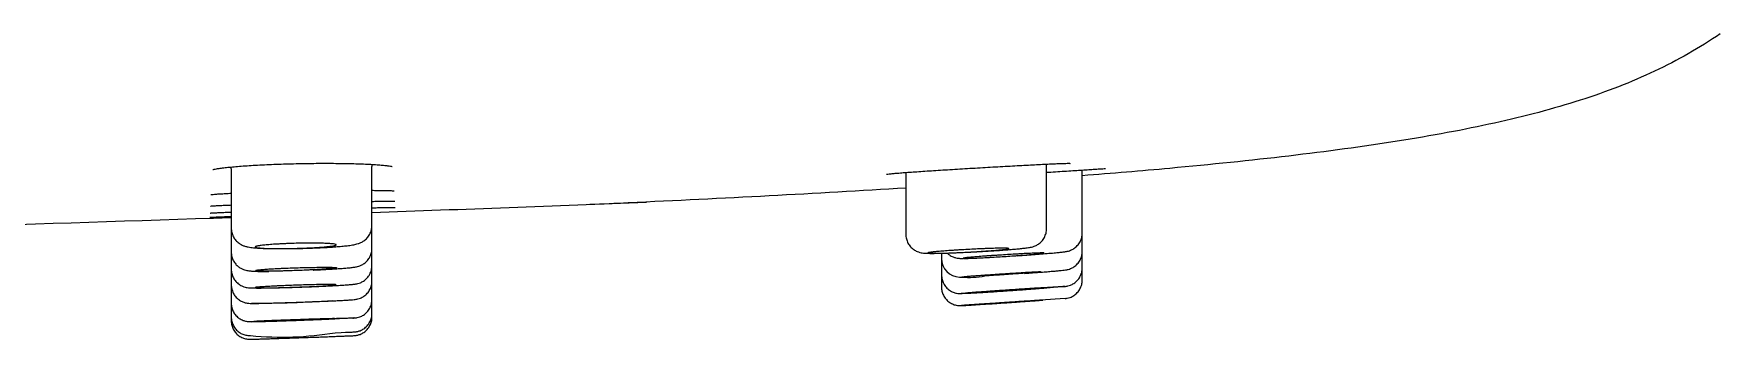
# Model space of a CAD drawing. Header units: millimetres. Extents: x 976 to 9349, y -1578 to 2211.
# Drawn here: x 4602.03 to 4606.582, y 661.706 to 662.531 of the extents above; entities that cross this region are included whole.
import ezdxf

# ---------------------------------------------------------------- set-up
doc = ezdxf.new("R2010")
doc.units = ezdxf.units.MM
doc.layers.add('Wbudowane', color=175, linetype='Continuous')

# ---------------------------------------------------------------- blocks, each defined once
blk = doc.blocks.new('Z$W@#21058')
for p, q in [((23.3609, 160.8754), (23.3609, 160.7156)), ((23.7407, 160.7227), (23.7407, 160.8814)), ((25.1815, 160.8655), (25.1815, 160.6984)), ((25.5612, 160.7137), (25.5612, 160.8881)), ((25.6575, 160.7018), (25.6575, 160.8721)), ((23.3609, 160.7156), (23.3609, 160.6508)), ((23.7407, 160.6606), (23.7407, 160.7227)), ((25.6575, 160.6524), (25.6575, 160.7018)), ((23.3609, 160.6508), (23.3609, 160.6045)), ((23.7407, 160.6144), (23.7407, 160.6606)), ((25.2778, 160.6475), (25.2778, 160.6334)), ((25.2778, 160.6334), (25.2778, 160.5887)), ((25.6575, 160.6079), (25.6575, 160.6524)), ((23.3609, 160.6045), (23.3609, 160.5625)), ((23.7407, 160.5726), (23.7407, 160.6144)), ((25.2778, 160.5887), (25.2778, 160.556)), ((25.6575, 160.5751), (25.6575, 160.6079)), ((23.3609, 160.5625), (23.3609, 160.5128)), ((23.7407, 160.5228), (23.7407, 160.5726)), ((23.3609, 160.5128), (23.3609, 160.4751)), ((23.7407, 160.485), (23.7407, 160.5228)), ((25.6112, 160.5252), (25.5447, 160.5206)), ((23.3609, 160.4751), (23.3609, 160.4652)), ((23.7407, 160.475), (23.7407, 160.485))]:
    blk.add_line(p, q)
for centre, radius, start, end in [((23.2614, 160.8754), 0.0996, 359.994, 2.821), ((23.8402, 160.8814), 0.0996, 176.5901, 180.0062), ((23.8035, 160.8977), 0.018, 240.8245, 243.7612), ((16.9594, 349.0588), 188.4234, 272.062452, 272.287843), ((16.9594, 349.0588), 188.4234, 271.479321, 271.946905), ((25.3279, 160.6334), 0.0502, 180.0436, 268.3074), ((25.3492, 160.866), 0.2837, 265.4084, 266.5819), ((25.3492, 160.866), 0.2837, 266.6376, 279.2736), ((23.4172, 163.5253), 3.0129, 269.9718, 274.134), ((23.4223, 161.5968), 1.0847, 269.7737, 271.5701), ((23.4976, 161.2917), 0.8707, 264.4146, 279.5208)]:
    blk.add_arc(centre, radius, start, end)
for points, knots in [([(27.3794, 161.2401), (27.3233, 161.2018), (27.2647, 161.1684), (27.1393, 161.1092), (27.0726, 161.0834), (26.9291, 161.0374), (26.8522, 161.0171), (26.6879, 160.9807), (26.6003, 160.9645), (26.415, 160.9351), (26.3172, 160.922), (26.1121, 160.8978), (26.0049, 160.8868), (25.8168, 160.8695), (25.738, 160.8629), (25.6575, 160.8566)], [0, 0, 0, 0, 0.149401, 0.149401, 0.298812, 0.298812, 0.448224, 0.448224, 0.597635, 0.597635, 0.747047, 0.747047, 0.896459, 0.896459, 1, 1, 1, 1]), ([(23.311, 160.8731), (23.311, 160.8731), (23.3114, 160.8733), (23.3144, 160.8741), (23.321, 160.8754), (23.3309, 160.877), (23.3438, 160.8786), (23.3595, 160.8802), (23.3776, 160.8818), (23.398, 160.8834), (23.4202, 160.8848), (23.444, 160.8861), (23.4692, 160.8873), (23.4954, 160.8883), (23.5223, 160.8891), (23.5496, 160.8897), (23.5769, 160.8901), (23.6039, 160.8903), (23.6304, 160.8903), (23.6558, 160.89), (23.6801, 160.8896), (23.7028, 160.889), (23.7236, 160.8882), (23.7424, 160.8873), (23.7588, 160.8862), (23.7725, 160.885), (23.7833, 160.8838), (23.7909, 160.8827), (23.7937, 160.882), (23.7947, 160.8818)], [0, 0, 0, 0, 0.013058, 0.043011, 0.077652, 0.11476, 0.15297, 0.191675, 0.230666, 0.269801, 0.309037, 0.34823, 0.387567, 0.426823, 0.466114, 0.505398, 0.544651, 0.583901, 0.623171, 0.662414, 0.701543, 0.740763, 0.779859, 0.818841, 0.857631, 0.895969, 0.933541, 0.969321, 1, 1, 1, 1]), ([(25.1291, 160.8607), (25.1291, 160.8607), (25.1297, 160.8608), (25.1328, 160.8613), (25.1396, 160.862), (25.1496, 160.863), (25.1626, 160.864), (25.1781, 160.8653), (25.1962, 160.8666), (25.2163, 160.868), (25.2385, 160.8695), (25.2623, 160.871), (25.2874, 160.8726), (25.3137, 160.8742), (25.3407, 160.8759), (25.3682, 160.8775), (25.3957, 160.8791), (25.4231, 160.8807), (25.4499, 160.8822), (25.4758, 160.8837), (25.5005, 160.885), (25.5238, 160.8862), (25.5453, 160.8873), (25.5647, 160.8883), (25.5819, 160.889), (25.5966, 160.8896), (25.6085, 160.89), (25.6174, 160.8902), (25.6211, 160.8902), (25.6227, 160.8902)], [0, 0, 0, 0, 0.013578, 0.045331, 0.081588, 0.119283, 0.157516, 0.195931, 0.234426, 0.273069, 0.31171, 0.350344, 0.389083, 0.427787, 0.466524, 0.505217, 0.543968, 0.582674, 0.621411, 0.660125, 0.698741, 0.73742, 0.776036, 0.814581, 0.853002, 0.891393, 0.929393, 0.966835, 1, 1, 1, 1]), ([(25.5612, 160.8658), (25.5629, 160.866), (25.5732, 160.8666), (25.5916, 160.8678), (25.6155, 160.8694), (25.6376, 160.8708), (25.6577, 160.8722), (25.6756, 160.8733), (25.691, 160.8743), (25.7036, 160.8751), (25.7137, 160.8757), (25.7179, 160.8759), (25.7199, 160.876)], [0, 0, 0, 0, 0.0206468, 0.1302486, 0.239932, 0.349582, 0.4590551, 0.5682601, 0.6776278, 0.7863612, 0.8946623, 1, 1, 1, 1]), ([(25.6227, 160.8902), (25.6228, 160.8902), (25.6229, 160.8902), (25.6232, 160.8902), (25.6235, 160.8902), (25.6237, 160.8902), (25.624, 160.8902), (25.6242, 160.8902), (25.6244, 160.8901), (25.6246, 160.8901), (25.6247, 160.8901), (25.6249, 160.8901), (25.625, 160.8901), (25.6251, 160.8901), (25.6251, 160.8901), (25.6252, 160.8901), (25.6252, 160.8901), (25.6252, 160.8901), (25.6252, 160.8901)], [0, 0, 0, 0, 0.045498, 0.120857, 0.195252, 0.26848, 0.340449, 0.411063, 0.480222, 0.547824, 0.613767, 0.677951, 0.740281, 0.800669, 0.859039, 0.915328, 0.96949, 1, 1, 1, 1]), ([(23.3062, 160.8057), (23.3062, 160.8057), (23.3072, 160.8059), (23.3115, 160.8064), (23.3194, 160.8071), (23.3307, 160.8078), (23.3446, 160.8086), (23.3554, 160.8092), (23.3609, 160.8094)], [0, 0, 0, 0, 0.099906, 0.264334, 0.446027, 0.633968, 0.824175, 1, 1, 1, 1]), ([(23.7407, 160.8173), (23.7456, 160.8173), (23.7562, 160.8172), (23.7706, 160.8171), (23.7831, 160.8168), (23.7927, 160.8165), (23.7967, 160.8163), (23.7984, 160.8162)], [0, 0, 0, 0, 0.168422, 0.382179, 0.593792, 0.802307, 1, 1, 1, 1]), ([(23.7984, 160.8162), (23.7985, 160.8162), (23.7987, 160.8162), (23.7989, 160.8162), (23.7992, 160.8161), (23.7995, 160.8161), (23.7997, 160.8161), (23.7999, 160.8161), (23.8001, 160.8161), (23.8003, 160.816), (23.8004, 160.816), (23.8005, 160.816), (23.8006, 160.816), (23.8007, 160.816), (23.8008, 160.816), (23.8008, 160.816), (23.8008, 160.816), (23.8008, 160.816), (23.8008, 160.816)], [0, 0, 0, 0, 0.046758, 0.123249, 0.198719, 0.272959, 0.34588, 0.417391, 0.487398, 0.555808, 0.622525, 0.687463, 0.750536, 0.811669, 0.870799, 0.927875, 0.982859, 1, 1, 1, 1]), ([(25.1815, 160.8234), (25.0602, 160.8159), (24.9371, 160.8089), (24.6867, 160.7956), (24.5596, 160.7893), (24.3978, 160.7817), (24.3631, 160.7801), (24.3285, 160.7786)], [0, 0, 0, 0, 0.4360712, 0.4360712, 0.8792363, 0.8792363, 1, 1, 1, 1]), ([(23.3038, 160.7559), (23.3038, 160.7559), (23.304, 160.7559), (23.3062, 160.7561), (23.3121, 160.7564), (23.3213, 160.7569), (23.3334, 160.7574), (23.3469, 160.758), (23.3567, 160.7584), (23.3609, 160.7585)], [0, 0, 0, 0, 0.026654, 0.170012, 0.340084, 0.51618, 0.694071, 0.87269, 1, 1, 1, 1]), ([(23.3046, 160.7748), (23.3046, 160.7748), (23.305, 160.7749), (23.3074, 160.7751), (23.3136, 160.7756), (23.323, 160.7761), (23.3354, 160.7767), (23.3484, 160.7772), (23.3574, 160.7776), (23.3609, 160.7777)], [0, 0, 0, 0, 0.0380315, 0.1833688, 0.3542031, 0.5320544, 0.7122389, 0.8932961, 1, 1, 1, 1]), ([(23.7407, 160.7875), (23.7459, 160.7876), (23.7567, 160.7877), (23.7712, 160.7879), (23.7836, 160.788), (23.7934, 160.788), (23.7976, 160.7879), (23.7995, 160.7879)], [0, 0, 0, 0, 0.177383, 0.386439, 0.594058, 0.800162, 1, 1, 1, 1]), ([(23.7407, 160.7702), (23.746, 160.7703), (23.7569, 160.7706), (23.7715, 160.7709), (23.7841, 160.7712), (23.7939, 160.7713), (23.7981, 160.7713), (23.8, 160.7713)], [0, 0, 0, 0, 0.178492, 0.388711, 0.597736, 0.80593, 1, 1, 1, 1]), ([(23.7995, 160.7879), (23.7995, 160.7879), (23.7997, 160.7879), (23.8, 160.7879), (23.8004, 160.7879), (23.8007, 160.7878), (23.801, 160.7878), (23.8012, 160.7878), (23.8015, 160.7878), (23.8017, 160.7878), (23.8019, 160.7878), (23.8021, 160.7878), (23.8022, 160.7878), (23.8024, 160.7878), (23.8025, 160.7878), (23.8025, 160.7878), (23.8026, 160.7878), (23.8027, 160.7878), (23.8027, 160.7878), (23.8027, 160.7878), (23.8027, 160.7878)], [0, 0, 0, 0, 0.038496, 0.10551, 0.171901, 0.237526, 0.302307, 0.366159, 0.428988, 0.49069, 0.551151, 0.610253, 0.667872, 0.72388, 0.778152, 0.830571, 0.881027, 0.929431, 0.975709, 1, 1, 1, 1]), ([(23.8, 160.7713), (23.8, 160.7713), (23.8002, 160.7713), (23.8006, 160.7713), (23.8009, 160.7713), (23.8013, 160.7713), (23.8016, 160.7713), (23.8019, 160.7713), (23.8022, 160.7713), (23.8024, 160.7713), (23.8026, 160.7713), (23.8029, 160.7713), (23.803, 160.7713), (23.8032, 160.7713), (23.8033, 160.7713), (23.8035, 160.7713), (23.8036, 160.7713), (23.8036, 160.7713), (23.8037, 160.7713), (23.8037, 160.7713), (23.8037, 160.7713), (23.8037, 160.7713), (23.8037, 160.7713)], [0, 0, 0, 0, 0.03442, 0.096249, 0.157662, 0.218564, 0.278897, 0.338596, 0.397581, 0.455762, 0.513036, 0.569286, 0.62438, 0.678174, 0.730514, 0.781237, 0.830183, 0.877194, 0.922128, 0.960455, 0.996803, 1, 1, 1, 1]), ([(23.3029, 160.7444), (23.3029, 160.7444), (23.3032, 160.7444), (23.3051, 160.7446), (23.3108, 160.7449), (23.3197, 160.7453), (23.3317, 160.7458), (23.3455, 160.7463), (23.3559, 160.7467), (23.3609, 160.7469)], [0, 0, 0, 0, 0.020409, 0.162954, 0.331921, 0.504934, 0.67934, 0.854266, 1, 1, 1, 1]), ([(23.3609, 160.7156), (23.3609, 160.7111), (23.3619, 160.7036), (23.3664, 160.6916), (23.3732, 160.6819), (23.3816, 160.6743), (23.3904, 160.6692), (23.399, 160.666), (23.4089, 160.6637), (23.4198, 160.6623), (23.4348, 160.6612), (23.4506, 160.6605), (23.4679, 160.66), (23.4865, 160.6598), (23.5064, 160.6598), (23.5271, 160.66), (23.5484, 160.6604), (23.5696, 160.661), (23.5906, 160.6618), (23.6108, 160.6628), (23.6299, 160.6639), (23.6475, 160.6652), (23.6636, 160.6666), (23.6787, 160.6683), (23.6911, 160.6702), (23.7009, 160.6724), (23.7104, 160.6759), (23.7194, 160.6809), (23.7281, 160.6886), (23.7352, 160.6986), (23.7397, 160.7107), (23.7407, 160.7183), (23.7407, 160.7227)], [0, 0, 0, 0, 0.022898, 0.045594, 0.06817, 0.089935, 0.110208, 0.130766, 0.158536, 0.213258, 0.258386, 0.299487, 0.339291, 0.37852, 0.417477, 0.456177, 0.494891, 0.533549, 0.572287, 0.611127, 0.650219, 0.689741, 0.730083, 0.771898, 0.823096, 0.86453, 0.88758, 0.908407, 0.930775, 0.954215, 0.977662, 1, 1, 1, 1]), ([(25.1815, 160.6984), (25.1815, 160.694), (25.1825, 160.6865), (25.1868, 160.6747), (25.1938, 160.6649), (25.2024, 160.6571), (25.2114, 160.6522), (25.2197, 160.6494), (25.2271, 160.6481), (25.2345, 160.6474), (25.2442, 160.6471), (25.2577, 160.6471), (25.2722, 160.6474), (25.2886, 160.6478), (25.3067, 160.6484), (25.3261, 160.6492), (25.3465, 160.6501), (25.3674, 160.6512), (25.3885, 160.6523), (25.4093, 160.6536), (25.4294, 160.6549), (25.4483, 160.6563), (25.4657, 160.6577), (25.4814, 160.659), (25.4951, 160.6604), (25.5076, 160.6618), (25.5158, 160.6631), (25.5232, 160.6647), (25.5309, 160.6673), (25.5398, 160.672), (25.5485, 160.6796), (25.5558, 160.6896), (25.5602, 160.7017), (25.5613, 160.7093), (25.5612, 160.7137)], [0, 0, 0, 0, 0.021681, 0.043815, 0.06569, 0.086995, 0.106379, 0.122838, 0.140061, 0.17044, 0.222687, 0.263623, 0.302465, 0.340762, 0.378732, 0.416623, 0.454313, 0.492089, 0.529782, 0.567549, 0.60533, 0.64326, 0.681331, 0.719713, 0.758919, 0.800485, 0.852102, 0.875602, 0.892666, 0.911123, 0.932966, 0.955735, 0.9785, 1, 1, 1, 1]), ([(23.4257, 160.6645), (23.4258, 160.665), (23.4266, 160.6655), (23.4288, 160.6662), (23.4297, 160.6664), (23.4319, 160.6669), (23.4332, 160.6671), (23.4374, 160.6679), (23.4408, 160.6684), (23.4469, 160.6691), (23.4491, 160.6693), (23.4537, 160.6698), (23.4561, 160.67), (23.4638, 160.6707), (23.4693, 160.6711), (23.4784, 160.6717), (23.4815, 160.6719), (23.4878, 160.6723), (23.4943, 160.6726), (23.5011, 160.673), (23.5079, 160.6733), (23.5114, 160.6734), (23.5221, 160.6738), (23.5292, 160.674), (23.5399, 160.6743), (23.5434, 160.6744), (23.5506, 160.6745), (23.5542, 160.6745), (23.5647, 160.6747), (23.5715, 160.6747), (23.5814, 160.6747), (23.5846, 160.6747), (23.5909, 160.6746), (23.594, 160.6746), (23.6028, 160.6744), (23.6083, 160.6743), (23.6184, 160.6739), (23.6228, 160.6736), (23.6287, 160.6732), (23.6305, 160.6731), (23.6338, 160.6728), (23.6353, 160.6726), (23.6393, 160.6721), (23.6412, 160.6717), (23.6439, 160.6709), (23.6445, 160.6705), (23.6443, 160.6696), (23.6435, 160.6692), (23.6413, 160.6685), (23.6404, 160.6682), (23.6382, 160.6678), (23.6357, 160.6673), (23.6326, 160.6668), (23.6292, 160.6664), (23.6273, 160.6661), (23.6212, 160.6654), (23.6166, 160.665), (23.609, 160.6643), (23.6063, 160.6641), (23.6007, 160.6637), (23.5978, 160.6635), (23.5888, 160.6629), (23.5825, 160.6625), (23.5725, 160.662), (23.5691, 160.6618), (23.5622, 160.6615), (23.5587, 160.6614), (23.5482, 160.661), (23.5411, 160.6607), (23.5303, 160.6605), (23.5266, 160.6604), (23.5195, 160.6602), (23.5125, 160.6601), (23.5056, 160.66), (23.4987, 160.66), (23.4953, 160.66), (23.4854, 160.66), (23.4792, 160.66), (23.4674, 160.6602), (23.4618, 160.6603), (23.4518, 160.6607), (23.4474, 160.6609), (23.4415, 160.6613), (23.4397, 160.6615), (23.4364, 160.6618), (23.4349, 160.6619), (23.4309, 160.6624), (23.4289, 160.6628), (23.4263, 160.6636), (23.4256, 160.6641), (23.4257, 160.6645)], [0, 0, 0, 0, 0.03125, 0.03125, 0.046875, 0.046875, 0.0625, 0.0625, 0.09375, 0.09375, 0.109375, 0.109375, 0.125, 0.125, 0.15625, 0.15625, 0.171875, 0.171875, 0.1875, 0.203125, 0.203125, 0.21875, 0.21875, 0.25, 0.25, 0.265625, 0.265625, 0.28125, 0.28125, 0.3125, 0.3125, 0.328125, 0.328125, 0.34375, 0.34375, 0.375, 0.375, 0.40625, 0.40625, 0.421875, 0.421875, 0.4375, 0.4375, 0.46875, 0.46875, 0.5, 0.5, 0.53125, 0.53125, 0.546875, 0.546875, 0.5625, 0.578125, 0.578125, 0.59375, 0.59375, 0.625, 0.625, 0.640625, 0.640625, 0.65625, 0.65625, 0.6875, 0.6875, 0.703125, 0.703125, 0.71875, 0.71875, 0.75, 0.75, 0.765625, 0.765625, 0.78125, 0.796875, 0.796875, 0.8125, 0.8125, 0.84375, 0.84375, 0.875, 0.875, 0.90625, 0.90625, 0.921875, 0.921875, 0.9375, 0.9375, 0.96875, 0.96875, 1, 1, 1, 1]), ([(25.5956, 160.6497), (25.5994, 160.6501), (25.6067, 160.6509), (25.6127, 160.6517), (25.6191, 160.653), (25.6267, 160.6554), (25.6356, 160.66), (25.6447, 160.6677), (25.6521, 160.6779), (25.6565, 160.6901), (25.6575, 160.6976), (25.6575, 160.7019)], [0, 0, 0, 0, 0.178803, 0.383163, 0.464045, 0.529157, 0.609999, 0.707691, 0.808407, 0.908033, 1, 1, 1, 1]), ([(23.3609, 160.6508), (23.3609, 160.6469), (23.3617, 160.6403), (23.3652, 160.6295), (23.3709, 160.6202), (23.3781, 160.6124), (23.3862, 160.6069), (23.3938, 160.6034), (23.4007, 160.6013), (23.408, 160.6), (23.4157, 160.5993), (23.4261, 160.5987), (23.4387, 160.5984), (23.4468, 160.5983), (23.4517, 160.5983)], [0, 0, 0, 0, 0.063433, 0.130212, 0.196346, 0.260713, 0.321894, 0.375828, 0.426775, 0.490374, 0.62678, 0.766612, 0.888898, 1, 1, 1, 1]), ([(23.5822, 160.6021), (23.5823, 160.6021), (23.5891, 160.6024), (23.6022, 160.603), (23.6207, 160.604), (23.6379, 160.605), (23.6536, 160.6061), (23.6676, 160.6071), (23.68, 160.6082), (23.6902, 160.6094), (23.6971, 160.6104), (23.7044, 160.6121), (23.712, 160.615), (23.7206, 160.62), (23.7291, 160.6278), (23.7358, 160.6378), (23.7398, 160.6494), (23.7407, 160.6565), (23.7407, 160.6606)], [0, 0, 0, 0, 0.001985, 0.08348, 0.165036, 0.247062, 0.329505, 0.413085, 0.499488, 0.597634, 0.687994, 0.729171, 0.765637, 0.807715, 0.856112, 0.905571, 0.954641, 1, 1, 1, 1]), ([(25.3594, 160.6582), (25.3666, 160.6585), (25.3736, 160.6589), (25.3839, 160.6593), (25.3872, 160.6595), (25.3939, 160.6597), (25.3972, 160.6599), (25.4068, 160.6602), (25.4127, 160.6604), (25.4211, 160.6607), (25.4238, 160.6607), (25.429, 160.6608), (25.4315, 160.6609), (25.4384, 160.661), (25.4424, 160.661), (25.4476, 160.661), (25.4492, 160.661), (25.4521, 160.6609), (25.4545, 160.6609), (25.4564, 160.6607), (25.4579, 160.6606), (25.4585, 160.6605), (25.4597, 160.6602), (25.4597, 160.66), (25.4588, 160.6596), (25.4584, 160.6595), (25.4571, 160.6592), (25.4562, 160.659), (25.4532, 160.6586), (25.4506, 160.6582), (25.4457, 160.6576), (25.4439, 160.6574), (25.44, 160.657), (25.4379, 160.6568), (25.4312, 160.6562), (25.4262, 160.6557), (25.4152, 160.6548), (25.4093, 160.6544), (25.4, 160.6537), (25.3968, 160.6535), (25.3902, 160.653), (25.3868, 160.6528), (25.3766, 160.6521), (25.3696, 160.6517), (25.3554, 160.6508), (25.3482, 160.6504), (25.3339, 160.6497), (25.3269, 160.6494), (25.3166, 160.6489), (25.3131, 160.6487), (25.3065, 160.6485), (25.3, 160.6482), (25.2938, 160.648), (25.2878, 160.6478), (25.2849, 160.6477), (25.2764, 160.6475), (25.2713, 160.6474), (25.2644, 160.6473), (25.2622, 160.6472), (25.2581, 160.6472), (25.2562, 160.6472), (25.251, 160.6473), (25.2482, 160.6473), (25.2449, 160.6475), (25.244, 160.6476), (25.2425, 160.6477), (25.2419, 160.6478), (25.2407, 160.6481), (25.2406, 160.6483), (25.2418, 160.6489), (25.2431, 160.6492), (25.2461, 160.6497), (25.2473, 160.6499), (25.2499, 160.6502), (25.2514, 160.6504), (25.2563, 160.651), (25.2602, 160.6514), (25.2691, 160.6522), (25.2742, 160.6527), (25.2851, 160.6536), (25.2909, 160.654), (25.3003, 160.6547), (25.3036, 160.6549), (25.3102, 160.6553), (25.3168, 160.6558), (25.3237, 160.6562), (25.3307, 160.6566), (25.3343, 160.6568), (25.345, 160.6574), (25.3522, 160.6578), (25.3594, 160.6582)], [0, 0, 0, 0, 0.03125, 0.03125, 0.046875, 0.046875, 0.0625, 0.0625, 0.09375, 0.09375, 0.109375, 0.109375, 0.125, 0.125, 0.15625, 0.15625, 0.171875, 0.171875, 0.1875, 0.203125, 0.203125, 0.21875, 0.21875, 0.25, 0.25, 0.265625, 0.265625, 0.28125, 0.28125, 0.3125, 0.3125, 0.328125, 0.328125, 0.34375, 0.34375, 0.375, 0.375, 0.40625, 0.40625, 0.421875, 0.421875, 0.4375, 0.4375, 0.46875, 0.46875, 0.5, 0.5, 0.53125, 0.53125, 0.546875, 0.546875, 0.5625, 0.578125, 0.578125, 0.59375, 0.59375, 0.625, 0.625, 0.640625, 0.640625, 0.65625, 0.65625, 0.6875, 0.6875, 0.703125, 0.703125, 0.71875, 0.71875, 0.75, 0.75, 0.78125, 0.78125, 0.796875, 0.796875, 0.8125, 0.8125, 0.84375, 0.84375, 0.875, 0.875, 0.90625, 0.90625, 0.921875, 0.921875, 0.9375, 0.953125, 0.953125, 0.96875, 0.96875, 1, 1, 1, 1]), ([(25.2931, 160.6479), (25.295, 160.6461), (25.2999, 160.642), (25.3081, 160.6376), (25.3166, 160.6349), (25.3234, 160.6339), (25.3294, 160.6335), (25.3335, 160.6334), (25.3368, 160.6335)], [0, 0, 0, 0, 0.111102, 0.264781, 0.387836, 0.495934, 0.652921, 1, 1, 1, 1]), ([(25.4555, 160.6437), (25.4626, 160.6441), (25.4697, 160.6445), (25.4799, 160.6451), (25.4833, 160.6453), (25.4899, 160.6457), (25.4932, 160.6459), (25.5027, 160.6464), (25.5087, 160.6467), (25.517, 160.6471), (25.5197, 160.6472), (25.5248, 160.6474), (25.5273, 160.6475), (25.5341, 160.6478), (25.5381, 160.648), (25.5433, 160.6481), (25.5449, 160.6481), (25.5477, 160.6482), (25.5501, 160.6482), (25.5519, 160.6482), (25.5533, 160.6482), (25.5539, 160.6481), (25.555, 160.648), (25.5551, 160.6479), (25.5541, 160.6476), (25.5536, 160.6475), (25.5523, 160.6473), (25.5514, 160.6471), (25.5484, 160.6467), (25.5457, 160.6464), (25.5407, 160.6459), (25.5388, 160.6457), (25.5349, 160.6454), (25.5328, 160.6452), (25.5261, 160.6446), (25.5211, 160.6441), (25.51, 160.6432), (25.5041, 160.6428), (25.4947, 160.6421), (25.4915, 160.6418), (25.4849, 160.6413), (25.4815, 160.6411), (25.4712, 160.6404), (25.4642, 160.6399), (25.4501, 160.6389), (25.4428, 160.6385), (25.4286, 160.6376), (25.4216, 160.6372), (25.4112, 160.6366), (25.4078, 160.6364), (25.4012, 160.636), (25.3947, 160.6356), (25.3886, 160.6353), (25.3826, 160.635), (25.3797, 160.6349), (25.3713, 160.6345), (25.3662, 160.6343), (25.3593, 160.634), (25.3572, 160.6339), (25.3531, 160.6338), (25.3512, 160.6337), (25.3461, 160.6336), (25.3433, 160.6336), (25.3401, 160.6336), (25.3392, 160.6336), (25.3377, 160.6337), (25.3372, 160.6337), (25.3361, 160.6339), (25.336, 160.634), (25.3373, 160.6344), (25.3387, 160.6346), (25.3417, 160.635), (25.3429, 160.6352), (25.3456, 160.6355), (25.3471, 160.6356), (25.3521, 160.6361), (25.356, 160.6365), (25.365, 160.6373), (25.3701, 160.6377), (25.381, 160.6386), (25.3869, 160.639), (25.3964, 160.6397), (25.3996, 160.64), (25.4062, 160.6404), (25.4129, 160.6409), (25.4198, 160.6414), (25.4268, 160.6418), (25.4303, 160.6421), (25.4411, 160.6428), (25.4483, 160.6432), (25.4555, 160.6437)], [0, 0, 0, 0, 0.03125, 0.03125, 0.046875, 0.046875, 0.0625, 0.0625, 0.09375, 0.09375, 0.109375, 0.109375, 0.125, 0.125, 0.15625, 0.15625, 0.171875, 0.171875, 0.1875, 0.203125, 0.203125, 0.21875, 0.21875, 0.25, 0.25, 0.265625, 0.265625, 0.28125, 0.28125, 0.3125, 0.3125, 0.328125, 0.328125, 0.34375, 0.34375, 0.375, 0.375, 0.40625, 0.40625, 0.421875, 0.421875, 0.4375, 0.4375, 0.46875, 0.46875, 0.5, 0.5, 0.53125, 0.53125, 0.546875, 0.546875, 0.5625, 0.578125, 0.578125, 0.59375, 0.59375, 0.625, 0.625, 0.640625, 0.640625, 0.65625, 0.65625, 0.6875, 0.6875, 0.703125, 0.703125, 0.71875, 0.71875, 0.75, 0.75, 0.78125, 0.78125, 0.796875, 0.796875, 0.8125, 0.8125, 0.84375, 0.84375, 0.875, 0.875, 0.90625, 0.90625, 0.921875, 0.921875, 0.9375, 0.953125, 0.953125, 0.96875, 0.96875, 1, 1, 1, 1]), ([(25.4835, 160.6408), (25.4876, 160.6411), (25.4997, 160.642), (25.5195, 160.6434), (25.542, 160.6452), (25.563, 160.6468), (25.5809, 160.6484), (25.5912, 160.6493), (25.5956, 160.6497)], [0, 0, 0, 0, 0.095166, 0.281726, 0.468031, 0.655085, 0.842615, 1, 1, 1, 1]), ([(25.5016, 160.5931), (25.5039, 160.5932), (25.5129, 160.5939), (25.528, 160.595), (25.5463, 160.5964), (25.563, 160.5977), (25.5778, 160.5989), (25.5906, 160.6001), (25.6012, 160.6011), (25.6092, 160.6019), (25.6135, 160.6025), (25.6193, 160.6036), (25.6269, 160.606), (25.6357, 160.6105), (25.6447, 160.6182), (25.652, 160.6282), (25.6565, 160.6403), (25.6575, 160.6479), (25.6575, 160.6524)], [0, 0, 0, 0, 0.028066, 0.110165, 0.192321, 0.274673, 0.357159, 0.440398, 0.525203, 0.618716, 0.699452, 0.730653, 0.760765, 0.80273, 0.851206, 0.901472, 0.9511, 1, 1, 1, 1]), ([(23.3609, 160.6045), (23.3609, 160.6001), (23.3619, 160.5927), (23.3663, 160.5809), (23.3731, 160.5711), (23.3818, 160.5633), (23.3907, 160.5585), (23.3987, 160.5558), (23.4054, 160.5545), (23.4119, 160.5539), (23.4194, 160.5537), (23.4313, 160.5535), (23.4445, 160.5536), (23.4597, 160.5538), (23.4767, 160.5541), (23.4953, 160.5545), (23.515, 160.555), (23.5355, 160.5556), (23.5564, 160.5563), (23.5772, 160.5571), (23.5974, 160.5579), (23.6168, 160.5588), (23.6348, 160.5597), (23.6511, 160.5606), (23.6656, 160.5615), (23.6781, 160.5624), (23.6887, 160.5633), (23.6951, 160.564), (23.702, 160.5653), (23.7097, 160.5678), (23.7187, 160.5724), (23.7277, 160.5801), (23.7351, 160.5901), (23.7397, 160.6023), (23.7407, 160.6099), (23.7407, 160.6144)], [0, 0, 0, 0, 0.021534, 0.043278, 0.064771, 0.085778, 0.105055, 0.120122, 0.13475, 0.157274, 0.207436, 0.248032, 0.286377, 0.323957, 0.361302, 0.398423, 0.435501, 0.472564, 0.509596, 0.546658, 0.583678, 0.620845, 0.65804, 0.695496, 0.733206, 0.771811, 0.81368, 0.858748, 0.877119, 0.892516, 0.911148, 0.933131, 0.955743, 0.978133, 1, 1, 1, 1]), ([(23.4586, 160.5987), (23.4535, 160.5987), (23.4489, 160.5988), (23.443, 160.5989), (23.4412, 160.599), (23.4378, 160.5991), (23.4362, 160.5992), (23.4321, 160.5994), (23.4301, 160.5996), (23.428, 160.6), (23.4274, 160.6001), (23.4267, 160.6003), (23.4266, 160.6005), (23.4266, 160.6009), (23.4272, 160.6012), (23.4293, 160.6017), (23.4302, 160.6018), (23.4323, 160.6022), (23.4347, 160.6025), (23.4377, 160.6028), (23.4411, 160.6032), (23.443, 160.6034), (23.449, 160.6039), (23.4535, 160.6043), (23.461, 160.6048), (23.4637, 160.605), (23.4692, 160.6053), (23.4721, 160.6055), (23.481, 160.606), (23.4873, 160.6063), (23.4972, 160.6068), (23.5006, 160.607), (23.5075, 160.6073), (23.511, 160.6074), (23.5215, 160.6078), (23.5286, 160.6081), (23.543, 160.6085), (23.5501, 160.6087), (23.5606, 160.609), (23.5641, 160.609), (23.5709, 160.6092), (23.5743, 160.6092), (23.5843, 160.6094), (23.5906, 160.6094), (23.6025, 160.6095), (23.6081, 160.6095), (23.6132, 160.6095)], [0, 0, 0, 0, 0.0625, 0.0625, 0.09375, 0.09375, 0.125, 0.125, 0.1875, 0.1875, 0.21875, 0.21875, 0.25, 0.25, 0.3125, 0.3125, 0.34375, 0.34375, 0.375, 0.40625, 0.40625, 0.4375, 0.4375, 0.5, 0.5, 0.53125, 0.53125, 0.5625, 0.5625, 0.625, 0.625, 0.65625, 0.65625, 0.6875, 0.6875, 0.75, 0.75, 0.8125, 0.8125, 0.84375, 0.84375, 0.875, 0.875, 0.9375, 0.9375, 1, 1, 1, 1]), ([(23.6132, 160.6095), (23.6183, 160.6095), (23.6228, 160.6095), (23.6288, 160.6095), (23.6306, 160.6094), (23.634, 160.6094), (23.6356, 160.6093), (23.6397, 160.6092), (23.6417, 160.609), (23.6438, 160.6088), (23.6444, 160.6087), (23.6451, 160.6085), (23.6452, 160.6084), (23.6452, 160.6081), (23.6445, 160.6078), (23.6424, 160.6074), (23.6416, 160.6073), (23.6395, 160.607), (23.6371, 160.6067), (23.634, 160.6063), (23.6307, 160.606), (23.6288, 160.6059), (23.6228, 160.6053), (23.6183, 160.605), (23.6107, 160.6045), (23.6081, 160.6043), (23.6025, 160.6039), (23.5996, 160.6037), (23.5907, 160.6032), (23.5844, 160.6029), (23.5745, 160.6023), (23.5711, 160.6022), (23.5642, 160.6018), (23.5608, 160.6017), (23.5503, 160.6012), (23.5432, 160.6009), (23.5288, 160.6003), (23.5217, 160.6001), (23.5112, 160.5998), (23.5077, 160.5996), (23.5009, 160.5995), (23.4974, 160.5994), (23.4875, 160.5991), (23.4812, 160.599), (23.4693, 160.5988), (23.4637, 160.5987), (23.4586, 160.5987)], [0, 0, 0, 0, 0.0625, 0.0625, 0.09375, 0.09375, 0.125, 0.125, 0.1875, 0.1875, 0.21875, 0.21875, 0.25, 0.25, 0.3125, 0.3125, 0.34375, 0.34375, 0.375, 0.40625, 0.40625, 0.4375, 0.4375, 0.5, 0.5, 0.53125, 0.53125, 0.5625, 0.5625, 0.625, 0.625, 0.65625, 0.65625, 0.6875, 0.6875, 0.75, 0.75, 0.8125, 0.8125, 0.84375, 0.84375, 0.875, 0.875, 0.9375, 0.9375, 1, 1, 1, 1]), ([(25.2778, 160.5887), (25.2778, 160.5843), (25.2788, 160.5768), (25.2831, 160.565), (25.2901, 160.5552), (25.299, 160.5472), (25.3088, 160.5421), (25.3175, 160.5395), (25.3246, 160.5387), (25.3293, 160.5386), (25.331, 160.5387), (25.3326, 160.5387)], [0, 0, 0, 0, 0.1202809, 0.2421601, 0.3627196, 0.4814935, 0.596408, 0.6924977, 0.7556011, 0.8226652, 1, 1, 1, 1]), ([(25.3323, 160.5838), (25.3358, 160.5842), (25.3408, 160.5846), (25.3488, 160.5853), (25.3505, 160.5854), (25.354, 160.5857), (25.3558, 160.5859), (25.3615, 160.5863), (25.3656, 160.5866), (25.3743, 160.5873), (25.3789, 160.5876), (25.3884, 160.5883), (25.3934, 160.5887), (25.401, 160.5892), (25.4036, 160.5894), (25.4088, 160.5897), (25.4115, 160.5899), (25.4195, 160.5905), (25.4302, 160.5912), (25.441, 160.5919), (25.4519, 160.5926), (25.4573, 160.593), (25.4678, 160.5937), (25.4729, 160.594), (25.4804, 160.5944), (25.4829, 160.5946), (25.4878, 160.5949), (25.4902, 160.595), (25.4971, 160.5955), (25.5015, 160.5957), (25.5099, 160.5962), (25.5138, 160.5964), (25.5211, 160.5968), (25.5243, 160.597), (25.5288, 160.5972), (25.5302, 160.5973), (25.5328, 160.5974), (25.5341, 160.5974), (25.5397, 160.5977), (25.5427, 160.5977), (25.5445, 160.5977), (25.5448, 160.5977), (25.5451, 160.5976), (25.5452, 160.5976), (25.545, 160.5975), (25.5445, 160.5974), (25.5427, 160.5971), (25.5414, 160.597), (25.538, 160.5966), (25.5359, 160.5964), (25.5323, 160.5961), (25.531, 160.5959), (25.5282, 160.5957), (25.5267, 160.5955), (25.522, 160.5951), (25.5185, 160.5948), (25.5111, 160.5942), (25.507, 160.5939), (25.4984, 160.5932), (25.4893, 160.5925), (25.4795, 160.5918), (25.4719, 160.5912), (25.4693, 160.591), (25.4641, 160.5907), (25.4614, 160.5905), (25.4535, 160.5899), (25.4482, 160.5895), (25.4373, 160.5888), (25.4318, 160.5884), (25.421, 160.5877), (25.4157, 160.5874), (25.4052, 160.5867), (25.3999, 160.5864), (25.3949, 160.5861)], [0, 0, 0, 0, 0.0625, 0.0625, 0.078125, 0.078125, 0.09375, 0.09375, 0.125, 0.125, 0.15625, 0.15625, 0.1875, 0.1875, 0.203125, 0.203125, 0.21875, 0.21875, 0.25, 0.28125, 0.28125, 0.3125, 0.3125, 0.34375, 0.34375, 0.359375, 0.359375, 0.375, 0.375, 0.40625, 0.40625, 0.4375, 0.4375, 0.46875, 0.46875, 0.484375, 0.484375, 0.5, 0.5, 0.5625, 0.5625, 0.578125, 0.578125, 0.59375, 0.59375, 0.625, 0.625, 0.65625, 0.65625, 0.6875, 0.6875, 0.703125, 0.703125, 0.71875, 0.71875, 0.75, 0.75, 0.78125, 0.78125, 0.8125, 0.84375, 0.84375, 0.859375, 0.859375, 0.875, 0.875, 0.90625, 0.90625, 0.9375, 0.9375, 0.96875, 0.96875, 1, 1, 1, 1]), ([(25.6101, 160.5578), (25.6101, 160.5578), (25.6116, 160.558), (25.6131, 160.5581), (25.6186, 160.559), (25.6265, 160.5614), (25.6353, 160.5658), (25.6446, 160.5736), (25.6519, 160.5837), (25.6565, 160.5959), (25.6575, 160.6035), (25.6575, 160.6079)], [0, 0, 0, 0, 0.001397, 0.189756, 0.260444, 0.341844, 0.457649, 0.590354, 0.729687, 0.867055, 1, 1, 1, 1]), ([(23.3609, 160.5625), (23.3609, 160.5583), (23.3618, 160.5512), (23.3658, 160.5397), (23.3723, 160.53), (23.3807, 160.5221), (23.3898, 160.5168), (23.3981, 160.5139), (23.4048, 160.5127), (23.4104, 160.5122), (23.4151, 160.5121), (23.423, 160.5121), (23.4298, 160.5122), (23.4329, 160.5122)], [0, 0, 0, 0, 0.079489, 0.162329, 0.244282, 0.32491, 0.401717, 0.464576, 0.512443, 0.568547, 0.715427, 0.877841, 1, 1, 1, 1]), ([(23.5344, 160.561), (23.5417, 160.5613), (23.5488, 160.5615), (23.5592, 160.5618), (23.5627, 160.5619), (23.5696, 160.5621), (23.573, 160.5622), (23.583, 160.5625), (23.5892, 160.5626), (23.5982, 160.5628), (23.6011, 160.5628), (23.6067, 160.5629), (23.6093, 160.563), (23.6169, 160.563), (23.6215, 160.5631), (23.6275, 160.5631), (23.6293, 160.5631), (23.6327, 160.563), (23.6358, 160.563), (23.6382, 160.5629), (23.6403, 160.5628), (23.6412, 160.5628), (23.6433, 160.5626), (23.6441, 160.5625), (23.6441, 160.5622), (23.6439, 160.5621), (23.6432, 160.562), (23.6427, 160.5619), (23.6406, 160.5615), (23.6386, 160.5613), (23.6345, 160.5609), (23.633, 160.5608), (23.6296, 160.5605), (23.6278, 160.5604), (23.6219, 160.56), (23.6174, 160.5597), (23.6072, 160.5591), (23.6017, 160.5588), (23.5928, 160.5584), (23.5898, 160.5582), (23.5834, 160.5579), (23.5802, 160.5578), (23.5702, 160.5573), (23.5634, 160.557), (23.5494, 160.5565), (23.5422, 160.5562), (23.5279, 160.5557), (23.5208, 160.5555), (23.5103, 160.5552), (23.5067, 160.5551), (23.4999, 160.5549), (23.4932, 160.5547), (23.4867, 160.5545), (23.4804, 160.5544), (23.4773, 160.5543), (23.4683, 160.5542), (23.4628, 160.5541), (23.4552, 160.554), (23.4528, 160.554), (23.4482, 160.5539), (23.446, 160.5539), (23.44, 160.5539), (23.4366, 160.5539), (23.4325, 160.554), (23.4313, 160.5541), (23.4291, 160.5541), (23.4283, 160.5542), (23.4261, 160.5544), (23.4254, 160.5545), (23.4254, 160.5548), (23.4255, 160.5548), (23.4262, 160.555), (23.4273, 160.5552), (23.429, 160.5555), (23.431, 160.5557), (23.4322, 160.5558), (23.4363, 160.5562), (23.4397, 160.5564), (23.4475, 160.557), (23.4521, 160.5573), (23.4622, 160.5579), (23.4677, 160.5582), (23.4766, 160.5586), (23.4797, 160.5588), (23.486, 160.5591), (23.4892, 160.5592), (23.4991, 160.5597), (23.5059, 160.5599), (23.5201, 160.5605), (23.5272, 160.5608), (23.5344, 160.561)], [0, 0, 0, 0, 0.03125, 0.03125, 0.046875, 0.046875, 0.0625, 0.0625, 0.09375, 0.09375, 0.109375, 0.109375, 0.125, 0.125, 0.15625, 0.15625, 0.171875, 0.171875, 0.1875, 0.203125, 0.203125, 0.21875, 0.21875, 0.25, 0.25, 0.265625, 0.265625, 0.28125, 0.28125, 0.3125, 0.3125, 0.328125, 0.328125, 0.34375, 0.34375, 0.375, 0.375, 0.40625, 0.40625, 0.421875, 0.421875, 0.4375, 0.4375, 0.46875, 0.46875, 0.5, 0.5, 0.53125, 0.53125, 0.546875, 0.546875, 0.5625, 0.578125, 0.578125, 0.59375, 0.59375, 0.625, 0.625, 0.640625, 0.640625, 0.65625, 0.65625, 0.6875, 0.6875, 0.703125, 0.703125, 0.71875, 0.71875, 0.75, 0.75, 0.765625, 0.765625, 0.78125, 0.796875, 0.796875, 0.8125, 0.8125, 0.84375, 0.84375, 0.875, 0.875, 0.90625, 0.90625, 0.921875, 0.921875, 0.9375, 0.9375, 0.96875, 0.96875, 1, 1, 1, 1]), ([(23.5553, 160.5157), (23.5625, 160.516), (23.5746, 160.5164), (23.5949, 160.5172), (23.6135, 160.518), (23.6314, 160.5188), (23.6475, 160.5195), (23.6619, 160.5203), (23.6741, 160.5209), (23.6846, 160.5216), (23.6918, 160.5222), (23.6963, 160.5227), (23.7024, 160.5238), (23.7104, 160.5263), (23.7195, 160.5311), (23.7285, 160.5391), (23.7355, 160.5492), (23.7397, 160.561), (23.7407, 160.5683), (23.7407, 160.5726)], [0, 0, 0, 0, 0.069733, 0.142336, 0.214932, 0.287549, 0.360502, 0.433718, 0.50771, 0.583785, 0.674527, 0.731184, 0.758223, 0.786731, 0.82593, 0.870269, 0.914669, 0.958536, 1, 1, 1, 1]), ([(25.2778, 160.556), (25.2777, 160.552), (25.2786, 160.5451), (25.2824, 160.5338), (25.2887, 160.5241), (25.297, 160.516), (25.3067, 160.5103), (25.316, 160.5071), (25.3236, 160.5061), (25.3288, 160.506), (25.3299, 160.5061), (25.3308, 160.5061), (25.3312, 160.5061)], [0, 0, 0, 0, 0.117405, 0.243416, 0.368154, 0.49124, 0.612025, 0.726969, 0.808277, 0.85427, 0.925966, 1, 1, 1, 1]), ([(25.4558, 160.5482), (25.4467, 160.5476), (25.4287, 160.5463), (25.4033, 160.5445), (25.3804, 160.5429), (25.3612, 160.5415), (25.346, 160.5403), (25.3357, 160.5394), (25.3306, 160.5388), (25.331, 160.5386), (25.3366, 160.5388), (25.3476, 160.5393), (25.3631, 160.5401), (25.3829, 160.5413), (25.406, 160.5427), (25.4317, 160.5444), (25.4588, 160.5462), (25.4863, 160.5481), (25.5134, 160.5501), (25.5387, 160.5519), (25.5616, 160.5537), (25.5809, 160.5552), (25.5961, 160.5564), (25.6064, 160.5574), (25.6116, 160.5579), (25.6112, 160.5581), (25.6056, 160.5579), (25.5946, 160.5573), (25.5791, 160.5564), (25.5593, 160.5551), (25.5362, 160.5536), (25.5105, 160.5519), (25.4834, 160.5501), (25.4649, 160.5488), (25.4558, 160.5482)], [0, 0, 0, 0, 0.031295, 0.062595, 0.093826, 0.125074, 0.156324, 0.187607, 0.218823, 0.25009, 0.281281, 0.312528, 0.343713, 0.374951, 0.406145, 0.437385, 0.468603, 0.499857, 0.53111, 0.562384, 0.593684, 0.624998, 0.656205, 0.687439, 0.718658, 0.749924, 0.781158, 0.812452, 0.843659, 0.874924, 0.906119, 0.93736, 0.968671, 1, 1, 1, 1]), ([(25.4614, 160.5483), (25.4686, 160.5488), (25.4756, 160.5493), (25.4859, 160.5499), (25.4893, 160.5502), (25.4959, 160.5506), (25.4992, 160.5508), (25.5088, 160.5514), (25.5148, 160.5518), (25.5232, 160.5524), (25.5259, 160.5525), (25.5311, 160.5529), (25.5336, 160.553), (25.5405, 160.5534), (25.5446, 160.5537), (25.5498, 160.554), (25.5514, 160.5541), (25.5543, 160.5542), (25.5568, 160.5543), (25.5587, 160.5544), (25.5602, 160.5545), (25.5608, 160.5545), (25.562, 160.5545), (25.5621, 160.5545), (25.5613, 160.5543), (25.5608, 160.5543), (25.5595, 160.5541), (25.5587, 160.554), (25.5558, 160.5537), (25.5531, 160.5535), (25.5482, 160.5531), (25.5464, 160.5529), (25.5425, 160.5526), (25.5404, 160.5525), (25.5338, 160.5519), (25.5289, 160.5515), (25.5179, 160.5507), (25.512, 160.5502), (25.5027, 160.5496), (25.4995, 160.5493), (25.4929, 160.5488), (25.4895, 160.5486), (25.4793, 160.5479), (25.4723, 160.5474), (25.4581, 160.5464), (25.4509, 160.5459), (25.4367, 160.5449), (25.4297, 160.5445), (25.4193, 160.5438), (25.4159, 160.5435), (25.4092, 160.5431), (25.4027, 160.5427), (25.3965, 160.5423), (25.3905, 160.5419), (25.3876, 160.5418), (25.3791, 160.5413), (25.374, 160.541), (25.367, 160.5406), (25.3649, 160.5404), (25.3607, 160.5402), (25.3588, 160.5401), (25.3536, 160.5398), (25.3507, 160.5397), (25.3474, 160.5396), (25.3465, 160.5395), (25.345, 160.5395), (25.3444, 160.5395), (25.3431, 160.5395), (25.343, 160.5395), (25.3439, 160.5397), (25.3443, 160.5397), (25.3456, 160.5399), (25.3472, 160.54), (25.3495, 160.5403), (25.3521, 160.5405), (25.3536, 160.5406), (25.3585, 160.541), (25.3624, 160.5413), (25.3713, 160.542), (25.3763, 160.5424), (25.3872, 160.5431), (25.393, 160.5436), (25.4024, 160.5442), (25.4057, 160.5445), (25.4122, 160.5449), (25.4189, 160.5454), (25.4258, 160.5459), (25.4328, 160.5463), (25.4363, 160.5466), (25.447, 160.5473), (25.4542, 160.5478), (25.4614, 160.5483)], [0, 0, 0, 0, 0.03125, 0.03125, 0.046875, 0.046875, 0.0625, 0.0625, 0.09375, 0.09375, 0.109375, 0.109375, 0.125, 0.125, 0.15625, 0.15625, 0.171875, 0.171875, 0.1875, 0.203125, 0.203125, 0.21875, 0.21875, 0.25, 0.25, 0.265625, 0.265625, 0.28125, 0.28125, 0.3125, 0.3125, 0.328125, 0.328125, 0.34375, 0.34375, 0.375, 0.375, 0.40625, 0.40625, 0.421875, 0.421875, 0.4375, 0.4375, 0.46875, 0.46875, 0.5, 0.5, 0.53125, 0.53125, 0.546875, 0.546875, 0.5625, 0.578125, 0.578125, 0.59375, 0.59375, 0.625, 0.625, 0.640625, 0.640625, 0.65625, 0.65625, 0.6875, 0.6875, 0.703125, 0.703125, 0.71875, 0.71875, 0.75, 0.75, 0.765625, 0.765625, 0.78125, 0.796875, 0.796875, 0.8125, 0.8125, 0.84375, 0.84375, 0.875, 0.875, 0.90625, 0.90625, 0.921875, 0.921875, 0.9375, 0.953125, 0.953125, 0.96875, 0.96875, 1, 1, 1, 1]), ([(25.6112, 160.5252), (25.6113, 160.5252), (25.6119, 160.5253), (25.6126, 160.5254), (25.6179, 160.5261), (25.626, 160.5283), (25.6352, 160.5329), (25.6446, 160.5409), (25.6519, 160.5508), (25.6565, 160.563), (25.6575, 160.5706), (25.6575, 160.5751)], [0, 0, 0, 0, 0.023314, 0.13623, 0.189648, 0.283391, 0.416075, 0.558369, 0.707731, 0.854901, 1, 1, 1, 1]), ([(23.3609, 160.5128), (23.3609, 160.5083), (23.3619, 160.5008), (23.3664, 160.4889), (23.3733, 160.4791), (23.3823, 160.4712), (23.392, 160.4662), (23.4004, 160.4637), (23.4071, 160.4628), (23.411, 160.4627), (23.4129, 160.4627), (23.4143, 160.4627)], [0, 0, 0, 0, 0.123426, 0.246824, 0.368845, 0.488939, 0.604436, 0.697213, 0.758369, 0.829866, 1, 1, 1, 1]), ([(23.4359, 160.5123), (23.4395, 160.5123), (23.4477, 160.5125), (23.4621, 160.5128), (23.4786, 160.5132), (23.4968, 160.5137), (23.5157, 160.5143), (23.536, 160.515), (23.5482, 160.5154), (23.5553, 160.5157)], [0, 0, 0, 0, 0.134434, 0.280527, 0.425836, 0.570746, 0.715718, 0.860505, 1, 1, 1, 1]), ([(23.6888, 160.4724), (23.6902, 160.4725), (23.6928, 160.4727), (23.6952, 160.4729), (23.7009, 160.4737), (23.7091, 160.4759), (23.7182, 160.4805), (23.7276, 160.4883), (23.735, 160.4984), (23.7397, 160.5106), (23.7407, 160.5182), (23.7407, 160.5228)], [0, 0, 0, 0, 0.141122, 0.272074, 0.332764, 0.409365, 0.514668, 0.63402, 0.757989, 0.880258, 1, 1, 1, 1]), ([(25.3321, 160.5062), (25.332, 160.5062), (25.3326, 160.5063), (25.3346, 160.5064), (25.3354, 160.5065), (25.3374, 160.5066), (25.3386, 160.5067), (25.3425, 160.507), (25.3458, 160.5072), (25.3516, 160.5076), (25.3537, 160.5078), (25.3582, 160.5081), (25.3606, 160.5082), (25.3681, 160.5087), (25.3735, 160.5091), (25.3824, 160.5097), (25.3855, 160.5099), (25.3917, 160.5103), (25.3981, 160.5108), (25.4048, 160.5112), (25.4116, 160.5117), (25.4151, 160.5119), (25.4256, 160.5126), (25.4327, 160.5131), (25.4434, 160.5138), (25.447, 160.5141), (25.4541, 160.5145), (25.4577, 160.5148), (25.4682, 160.5155), (25.4751, 160.5159), (25.4851, 160.5166), (25.4884, 160.5168), (25.4947, 160.5173), (25.4978, 160.5175), (25.5068, 160.5181), (25.5124, 160.5184), (25.5227, 160.5191), (25.5274, 160.5194), (25.5334, 160.5198), (25.5353, 160.52), (25.5388, 160.5202), (25.5404, 160.5203), (25.5447, 160.5206), (25.5469, 160.5207), (25.5499, 160.5209), (25.5507, 160.5209), (25.5509, 160.5209), (25.5503, 160.5209), (25.5484, 160.5207), (25.5475, 160.5206), (25.5456, 160.5205), (25.5433, 160.5203), (25.5403, 160.5201), (25.537, 160.5198), (25.5352, 160.5197), (25.5293, 160.5193), (25.5249, 160.5189), (25.5174, 160.5184), (25.5148, 160.5182), (25.5093, 160.5178), (25.5065, 160.5176), (25.4976, 160.517), (25.4914, 160.5165), (25.4816, 160.5158), (25.4782, 160.5156), (25.4713, 160.5151), (25.4679, 160.5149), (25.4575, 160.5142), (25.4504, 160.5137), (25.436, 160.5127), (25.4288, 160.5122), (25.4183, 160.5115), (25.4149, 160.5113), (25.408, 160.5109), (25.4046, 160.5106), (25.3945, 160.51), (25.3882, 160.5096), (25.3762, 160.5088), (25.3705, 160.5084), (25.3603, 160.5078), (25.3557, 160.5075), (25.3495, 160.5071), (25.3476, 160.507), (25.3441, 160.5068), (25.3425, 160.5067), (25.3383, 160.5065), (25.3361, 160.5063), (25.3331, 160.5062), (25.3322, 160.5062), (25.3321, 160.5062)], [0, 0, 0, 0, 0.03125, 0.03125, 0.046875, 0.046875, 0.0625, 0.0625, 0.09375, 0.09375, 0.109375, 0.109375, 0.125, 0.125, 0.15625, 0.15625, 0.171875, 0.171875, 0.1875, 0.203125, 0.203125, 0.21875, 0.21875, 0.25, 0.25, 0.265625, 0.265625, 0.28125, 0.28125, 0.3125, 0.3125, 0.328125, 0.328125, 0.34375, 0.34375, 0.375, 0.375, 0.40625, 0.40625, 0.421875, 0.421875, 0.4375, 0.4375, 0.46875, 0.46875, 0.5, 0.5, 0.53125, 0.53125, 0.546875, 0.546875, 0.5625, 0.578125, 0.578125, 0.59375, 0.59375, 0.625, 0.625, 0.640625, 0.640625, 0.65625, 0.65625, 0.6875, 0.6875, 0.703125, 0.703125, 0.71875, 0.71875, 0.75, 0.75, 0.78125, 0.78125, 0.796875, 0.796875, 0.8125, 0.8125, 0.84375, 0.84375, 0.875, 0.875, 0.90625, 0.90625, 0.921875, 0.921875, 0.9375, 0.9375, 0.96875, 0.96875, 1, 1, 1, 1]), ([(23.3609, 160.4751), (23.3609, 160.4708), (23.3619, 160.4634), (23.3661, 160.4517), (23.3731, 160.4419), (23.3818, 160.4338), (23.3921, 160.4284), (23.4008, 160.4259), (23.4083, 160.4251), (23.4114, 160.4251), (23.4123, 160.4251), (23.4128, 160.4251)], [0, 0, 0, 0, 0.131598, 0.267094, 0.401103, 0.533165, 0.662034, 0.779251, 0.845162, 0.894582, 1, 1, 1, 1]), ([(23.3609, 160.4652), (23.3609, 160.4609), (23.3619, 160.4536), (23.366, 160.442), (23.3728, 160.4322), (23.3814, 160.4242), (23.3915, 160.4187), (23.4002, 160.416), (23.4078, 160.4152), (23.412, 160.4151), (23.4132, 160.4152), (23.4179, 160.4153), (23.4256, 160.4155), (23.436, 160.4158), (23.4487, 160.4162), (23.4636, 160.4167), (23.4804, 160.4173), (23.4987, 160.4179), (23.5183, 160.4186), (23.5381, 160.4192), (23.5591, 160.42), (23.5715, 160.4204), (23.5787, 160.4207)], [0, 0, 0, 0, 0.03655, 0.074206, 0.111456, 0.148177, 0.184049, 0.217104, 0.236524, 0.24985, 0.290154, 0.361338, 0.426206, 0.490423, 0.554356, 0.618188, 0.682178, 0.746019, 0.80979, 0.873644, 0.937468, 1, 1, 1, 1]), ([(23.5365, 160.4682), (23.5274, 160.4678), (23.5094, 160.4672), (23.4841, 160.4662), (23.4613, 160.4653), (23.4422, 160.4645), (23.4272, 160.4638), (23.4171, 160.4632), (23.4121, 160.4628), (23.4127, 160.4626), (23.4185, 160.4626), (23.4295, 160.4628), (23.4452, 160.4632), (23.4651, 160.4638), (23.4882, 160.4645), (23.5139, 160.4653), (23.5411, 160.4663), (23.5687, 160.4673), (23.5957, 160.4683), (23.621, 160.4693), (23.6438, 160.4702), (23.6629, 160.4711), (23.6779, 160.4718), (23.688, 160.4723), (23.693, 160.4727), (23.6925, 160.4729), (23.6867, 160.4729), (23.6756, 160.4726), (23.66, 160.4722), (23.6401, 160.4716), (23.6169, 160.4709), (23.5912, 160.4701), (23.5641, 160.4691), (23.5456, 160.4685), (23.5365, 160.4682)], [0, 0, 0, 0, 0.031268, 0.062569, 0.093796, 0.125083, 0.156311, 0.187597, 0.218796, 0.250055, 0.281237, 0.312485, 0.34366, 0.374914, 0.406098, 0.437368, 0.468581, 0.499875, 0.531106, 0.562407, 0.593659, 0.624971, 0.656174, 0.687434, 0.718664, 0.749954, 0.781173, 0.812461, 0.843647, 0.874914, 0.906085, 0.937343, 0.96865, 1, 1, 1, 1]), ([(23.5421, 160.4681), (23.5493, 160.4683), (23.5563, 160.4686), (23.5665, 160.4689), (23.5699, 160.469), (23.5765, 160.4692), (23.5797, 160.4693), (23.5892, 160.4696), (23.5951, 160.4698), (23.6034, 160.4701), (23.606, 160.4701), (23.6111, 160.4703), (23.6135, 160.4704), (23.6203, 160.4705), (23.6242, 160.4706), (23.6293, 160.4708), (23.6308, 160.4708), (23.6336, 160.4708), (23.6359, 160.4709), (23.6376, 160.4709), (23.639, 160.4709), (23.6395, 160.4709), (23.6406, 160.4708), (23.6405, 160.4708), (23.6395, 160.4707), (23.6389, 160.4706), (23.6375, 160.4705), (23.6366, 160.4705), (23.6335, 160.4703), (23.6307, 160.4701), (23.6256, 160.4699), (23.6238, 160.4698), (23.6197, 160.4696), (23.6176, 160.4695), (23.6108, 160.4692), (23.6057, 160.469), (23.5946, 160.4685), (23.5886, 160.4683), (23.5792, 160.4679), (23.5759, 160.4678), (23.5693, 160.4675), (23.5659, 160.4674), (23.5556, 160.467), (23.5486, 160.4667), (23.5344, 160.4662), (23.5271, 160.4659), (23.5129, 160.4654), (23.5059, 160.4652), (23.4956, 160.4649), (23.4922, 160.4647), (23.4856, 160.4645), (23.4792, 160.4643), (23.4731, 160.4641), (23.4671, 160.464), (23.4642, 160.4639), (23.4559, 160.4636), (23.4509, 160.4635), (23.4441, 160.4633), (23.442, 160.4633), (23.438, 160.4632), (23.4361, 160.4631), (23.4311, 160.463), (23.4284, 160.463), (23.4253, 160.4629), (23.4244, 160.4629), (23.4231, 160.4629), (23.4225, 160.4629), (23.4215, 160.463), (23.4215, 160.463), (23.4226, 160.4632), (23.4232, 160.4632), (23.4246, 160.4633), (23.4263, 160.4634), (23.4287, 160.4636), (23.4315, 160.4637), (23.433, 160.4638), (23.4381, 160.464), (23.4421, 160.4642), (23.4512, 160.4646), (23.4564, 160.4648), (23.4674, 160.4653), (23.4734, 160.4655), (23.4829, 160.4659), (23.4861, 160.466), (23.4928, 160.4663), (23.4961, 160.4664), (23.5063, 160.4668), (23.5134, 160.4671), (23.5277, 160.4676), (23.5349, 160.4678), (23.5421, 160.4681)], [0, 0, 0, 0, 0.03125, 0.03125, 0.046875, 0.046875, 0.0625, 0.0625, 0.09375, 0.09375, 0.109375, 0.109375, 0.125, 0.125, 0.15625, 0.15625, 0.171875, 0.171875, 0.1875, 0.203125, 0.203125, 0.21875, 0.21875, 0.25, 0.25, 0.265625, 0.265625, 0.28125, 0.28125, 0.3125, 0.3125, 0.328125, 0.328125, 0.34375, 0.34375, 0.375, 0.375, 0.40625, 0.40625, 0.421875, 0.421875, 0.4375, 0.4375, 0.46875, 0.46875, 0.5, 0.5, 0.53125, 0.53125, 0.546875, 0.546875, 0.5625, 0.578125, 0.578125, 0.59375, 0.59375, 0.625, 0.625, 0.640625, 0.640625, 0.65625, 0.65625, 0.6875, 0.6875, 0.703125, 0.703125, 0.71875, 0.71875, 0.75, 0.75, 0.765625, 0.765625, 0.78125, 0.796875, 0.796875, 0.8125, 0.8125, 0.84375, 0.84375, 0.875, 0.875, 0.90625, 0.90625, 0.921875, 0.921875, 0.9375, 0.9375, 0.96875, 0.96875, 1, 1, 1, 1]), ([(23.5787, 160.4207), (23.5856, 160.4209), (23.5973, 160.4213), (23.6163, 160.422), (23.6335, 160.4227), (23.6494, 160.4233), (23.663, 160.4238), (23.6746, 160.4243), (23.6835, 160.4246), (23.6901, 160.4249), (23.6925, 160.425), (23.695, 160.4252), (23.7014, 160.426), (23.7095, 160.4284), (23.7193, 160.4334), (23.7284, 160.4415), (23.7355, 160.4516), (23.7397, 160.4634), (23.7407, 160.4708), (23.7407, 160.475)], [0, 0, 0, 0, 0.072568, 0.149417, 0.226392, 0.303241, 0.380279, 0.457333, 0.534812, 0.61399, 0.697192, 0.719494, 0.737614, 0.772862, 0.815819, 0.861984, 0.90929, 0.955962, 1, 1, 1, 1]), ([(23.6416, 160.433), (23.689, 160.4348), (23.688, 160.4347), (23.6938, 160.4351), (23.6942, 160.4351), (23.695, 160.4351), (23.7014, 160.4359), (23.7095, 160.4383), (23.7193, 160.4434), (23.7284, 160.4515), (23.7355, 160.4615), (23.7397, 160.4734), (23.7407, 160.4807), (23.7407, 160.485)], [0, 0, 0, 0, 0.841809, 0.841809, 0.841809, 0.853459, 0.862925, 0.881339, 0.903781, 0.927898, 0.952611, 0.976993, 1, 1, 1, 1])]:
    blk.add_open_spline(points, degree=3, knots=knots)
blk.add_open_spline([(23.452, 160.5983), (23.4557, 160.5983), (23.4592, 160.5984), (23.4627, 160.5984)], degree=3)

msp = doc.modelspace()

# ---------------------------------------------------------------- block references
at = {"layer": 'Wbudowane'}
msp.add_blockref('Z$W@#21058', (4579.2023, 501.2904), dxfattribs=at)

doc.saveas('drawing.dxf')
